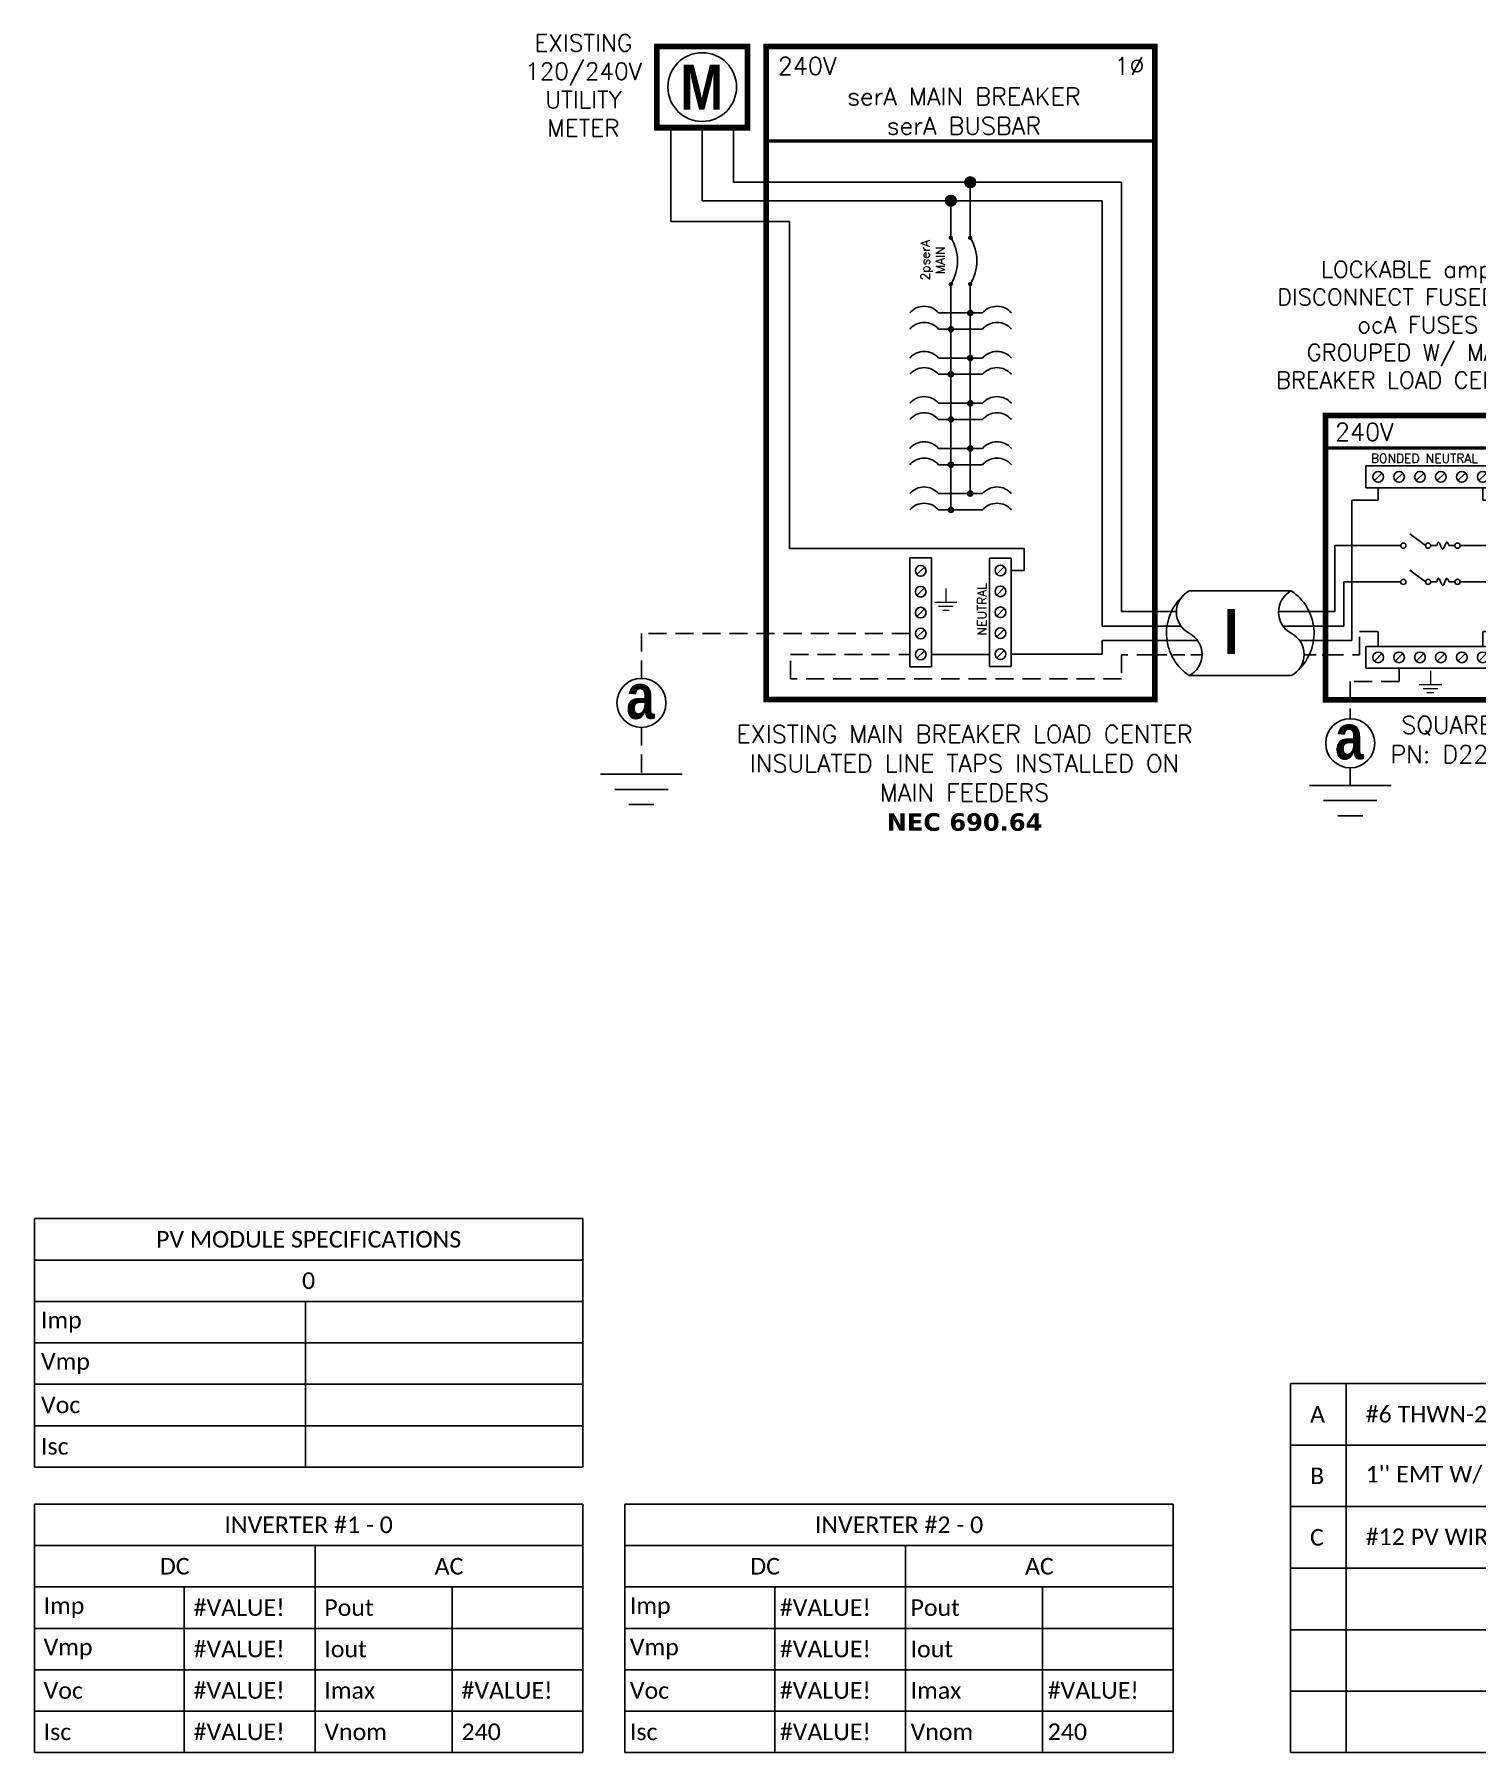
# Model space of a CAD drawing. Header units: feet. Extents: x 17803 to 18584, y 14556 to 15111.
# Drawn here: x 17960.5 to 18260.7, y 14555.9 to 14913.4 of the extents above; entities that cross this region are included whole.
import ezdxf

# ---------------------------------------------------------------- set-up
doc = ezdxf.new("R2010")
doc.units = ezdxf.units.FT
doc.header["$MEASUREMENT"] = 0
doc.linetypes.add('HIDDEN', pattern=[0.375, 0.25, -0.125])
doc.styles.add('ONE LINE TXT', font='techb___.ttf')
doc.styles.get("Standard").update_dxf_attribs({"font": 'simplex.shx'})

# ---------------------------------------------------------------- blocks, each defined once
blk = doc.blocks.new('fusedDisconnect')
at = {"lineweight": 50}
blk.add_line((-43.61, 43.06), (0, 43.06), dxfattribs=at)
at = {"color": 1, "linetype": 'Continuous'}
for p, q in [((-35.27, 34.78), (-35.27, 39.32)), ((-35.27, 39.32), (-8.32, 39.32)), ((-8.32, 39.32), (-8.32, 34.78)), ((-8.32, 34.78), (-35.27, 34.78)), ((-26.07, 25.18), (-22.81, 22.74)), ((-21.73, 22.73), (-20.49, 22.73)), ((-17.94, 22.73), (-16.7, 22.73)), ((-26.07, 17.65), (-22.81, 15.2)), ((-21.73, 15.2), (-20.49, 15.2)), ((-17.94, 15.2), (-16.7, 15.2)), ((-35.27, 1.76), (-8.32, 1.76)), ((-35.27, 1.76), (-35.27, -2.78)), ((-8.32, 1.76), (-8.32, -2.78)), ((-8.32, -2.78), (-35.27, -2.78))]:
    blk.add_line(p, q, dxfattribs=at)
at = {"color": 4, "linetype": 'Continuous'}
for p, q in [((-31.89, 37.83), (-33.46, 36.26)), ((-27.53, 37.83), (-29.11, 36.26)), ((-23.18, 37.83), (-24.76, 36.26)), ((-18.83, 37.83), (-20.41, 36.26)), ((-14.48, 37.83), (-16.06, 36.26)), ((-10.13, 37.83), (-11.7, 36.26)), ((-31.89, 0.28), (-33.46, -1.3)), ((-27.53, 0.28), (-29.11, -1.3)), ((-23.18, 0.28), (-24.76, -1.3)), ((-18.83, 0.28), (-20.41, -1.3)), ((-14.48, 0.28), (-16.06, -1.3)), ((-10.13, 0.28), (-11.7, -1.3))]:
    blk.add_line(p, q, dxfattribs=at)
at = {"color": 253, "linetype": 'Continuous'}
for p, q in [((-32.67, 32.17), (-32.67, 34.78)), ((-10.92, 32.17), (-10.92, 34.78)), ((-38.16, 3), (-38.16, 32.17)), ((-38.16, 32.17), (-32.67, 32.17)), ((-5.43, 32.17), (-10.92, 32.17)), ((-5.43, 3), (-5.43, 32.17)), ((-43.61, 3), (-38.16, 3)), ((0, 3), (-5.43, 3))]:
    blk.add_line(p, q, dxfattribs=at)
at = {"color": 7, "linetype": 'Continuous'}
for p, q in [((-27.97, 22.73), (-41.66, 22.73)), ((-41.66, 9), (-41.66, 22.73)), ((-15.62, 22.73), (-1.93, 22.73)), ((-1.93, 9), (-1.93, 22.73))]:
    blk.add_line(p, q, dxfattribs=at)
at = {"color": 10, "linetype": 'Continuous'}
for p, q in [((-27.97, 15.2), (-39.8, 15.2)), ((-39.8, 6), (-39.8, 15.2)), ((-15.62, 15.2), (-3.79, 15.19)), ((-3.79, 6), (-3.79, 15.2)), ((-43.61, 6), (-39.8, 6)), ((0, 6), (-3.79, 6))]:
    blk.add_line(p, q, dxfattribs=at)
at = {"color": 7}
for p, q in [((-43.61, 9), (-41.66, 9)), ((0, 9), (-1.93, 9))]:
    blk.add_line(p, q, dxfattribs=at)
at = {"color": 92, "linetype": 'HIDDEN', "ltscale": 15}
for p, q in [((-36.58, 0), (-36.58, 4.9)), ((-36.58, 4.9), (-32.67, 4.9)), ((-32.67, 4.9), (-32.67, 1.76)), ((-7.01, 4.9), (-10.92, 4.9)), ((-10.92, 4.9), (-10.92, 1.76)), ((-7.01, 0), (-7.01, 4.9)), ((-43.61, 0), (-36.58, 0)), ((0, 0), (-7.01, 0)), ((-28.32, -2.78), (-28.32, -5.55)), ((-28.32, -5.55), (-38.48, -5.55)), ((-38.48, -5.55), (-38.48, -13.28)), ((-38.48, -23.51), (-38.48, -27.17))]:
    blk.add_line(p, q, dxfattribs=at)
at = {"lineweight": 50, "const_width": 1.19}
blk.add_lwpolyline([(-43.61, -9.34), (-43.61, 49.84), (0, 49.84), (0, -9.34)], close=True, dxfattribs=at)
at = {"color": 92, "linetype": 'Continuous', "lineweight": 5, "ltscale": 0.05, "flags": 128}
for points in [[(-21.8, -3.32), (-21.8, -6.17)], [(-24.14, -6.17), (-19.45, -6.17)], [(-20.27, -7.03), (-23.32, -7.03)], [(-21.08, -7.9), (-22.51, -7.9)]]:
    blk.add_lwpolyline(points, dxfattribs=at)
at = {"color": 92, "linetype": 'Continuous', "ltscale": 4, "flags": 128}
for points in [[(-46.96, -27.17), (-30, -27.17)], [(-32.93, -30.31), (-44.02, -30.31)], [(-35.87, -33.46), (-41.08, -33.46)]]:
    blk.add_lwpolyline(points, dxfattribs=at)
at = {"color": 4, "linetype": 'Continuous'}
for centre in [(-32.67, 37.05), (-28.32, 37.05), (-23.97, 37.05), (-19.62, 37.05), (-15.27, 37.05), (-10.92, 37.05), (-32.67, -0.51), (-28.32, -0.51), (-23.97, -0.51), (-19.62, -0.51), (-15.27, -0.51), (-10.92, -0.51)]:
    blk.add_circle(centre, 1.11, dxfattribs=at)
at = {"color": 1, "linetype": 'Continuous'}
for centre in [(-27.43, 22.73), (-22.27, 22.73), (-16.16, 22.73), (-27.43, 15.2), (-22.27, 15.2), (-16.16, 15.19)]:
    blk.add_circle(centre, 0.541, dxfattribs=at)
at = {"color": 7, "linetype": 'Continuous'}
blk.add_circle((-38.48, -18.39), 5.11, dxfattribs=at)
at = {"color": 1, "linetype": 'Continuous'}
for points in [[(-20.49, 22.73), (-20.12, 23.49), (-19.22, 21.97), (-18.39, 23.49), (-17.94, 22.73)], [(-20.49, 15.2), (-20.12, 15.96), (-19.22, 14.43), (-18.39, 15.96), (-17.94, 15.2)]]:
    blk.add_spline(points, degree=3, dxfattribs=at)
at = {"color": 4, "linetype": 'Continuous'}
blk.add_text('BONDED NEUTRAL', height=1.8743, dxfattribs=at).set_placement((-34.19, 39.97))
at = {"color": 1}
for s, width, gutter_width, heights, insert, char_height, attachment_point in [('\\A1;\\pi14.315;LOCKABLE ampA \\P\\pi5.1859;DISCONNECT FUSED W/ \\P\\pi21.882;ocA FUSES\\P\\pi11.355;GROUPED W/ MAIN \\P\\pi4.9392;BREAKER LOAD CENTER', 71.8931, 92.23, [38.55], (-58.88, 81.95), 3.4544, 1), ('240V', 0.1481, 0.75, [0], (-35.55, 46.4), 3.658, 5), ('1∅', 0.1481, 0.75, [0], (-4.98, 46.1), 3.658, 5), ('\\A1;\\pi7.3884,t25.676;SQUARE D\\P\\pi5.1241,t23.412;PN: D222N', 35.0816, 28.88, [13.54], (-35.24, -12.75), 3.6576, 1)]:
    blk.add_mtext_dynamic_manual_height_columns(s, width=width, gutter_width=gutter_width, heights=heights, dxfattribs=dict(at, insert=insert, char_height=char_height, attachment_point=attachment_point))
at = {"color": 1, "linetype": 'Continuous', "insert": (-41.67, -12.34), "char_height": 9.3833, "attachment_point": 1, "style": 'ONE LINE TXT'}
blk.add_mtext_dynamic_manual_height_columns('{\\W1;\\C256;a}', width=0.1385, gutter_width=2.13, heights=[0], dxfattribs=at)
blk = doc.blocks.new('*U19')
at = {"color": 7, "linetype": 'Continuous'}
for p, q in [((-7.14, 13.31), (-28.39, 13.31)), ((-28.39, -4.31), (-7.14, -4.31))]:
    blk.add_line(p, q, dxfattribs=at)
at = {"color": 7}
for p, q in [((-35.53, 9), (-31.05, 9)), ((-9.81, 9), (0, 9))]:
    blk.add_line(p, q, dxfattribs=at)
at = {"color": 10}
for p, q in [((-35.53, 6), (-30.11, 6)), ((-8.87, 6), (0, 6))]:
    blk.add_line(p, q, dxfattribs=at)
at = {"color": 253}
for p, q in [((-35.53, 3), (-26.66, 3)), ((-5.41, 3), (0, 3))]:
    blk.add_line(p, q, dxfattribs=at)
at = {"color": 92, "linetype": 'HIDDEN', "ltscale": 10}
for p, q in [((-4.48, 0), (0, 0)), ((-35.53, 0), (-25.72, 0))]:
    blk.add_line(p, q, dxfattribs=at)
at = {"color": 7, "linetype": 'Continuous'}
for centre, start, end in [((-22.54, 4.5), 133.9732, 236.4265), ((-12.99, 4.5), 313.9732, 56.4265)]:
    blk.add_arc(centre, 10.58, start, end, dxfattribs=at)
at = {"linetype": 'Continuous'}
for centre, start, end in [((-26.08, 8.91), 117.6639, 242.3361), ((-4.83, 8.91), 117.6639, 242.3361), ((-30.7, 0.09), 297.6639, 62.3361), ((-9.45, 0.09), 297.6639, 62.3361)]:
    blk.add_arc(centre, 4.98, start, end, dxfattribs=at)
blk = doc.blocks.new('*U20')
at = {"color": 7}
for name, p in [('fusedDisconnect', (0, 0)), ('*U19', (-43.61, 0))]:
    blk.add_blockref(name, p, dxfattribs=at)
blk = doc.blocks.new('lineTapPanel')
at = {"linetype": 'Continuous'}
h = blk.add_hatch(color=254, dxfattribs=at)
h.dxf.hatch_style = 1
edge = h.paths.add_edge_path()
edge.add_arc((-38.44, 98.34), 1.11, 0, 360)
h = blk.add_hatch(color=254, dxfattribs=at)
h.dxf.hatch_style = 1
edge = h.paths.add_edge_path()
edge.add_arc((-42.47, 94.51), 1.11, 0, 360)
h = blk.add_hatch(color=1, dxfattribs=at)
h.dxf.hatch_style = 1
edge = h.paths.add_edge_path()
edge.add_arc((-42.47, 86.8), 0.291, 0, 360)
h = blk.add_hatch(color=1, dxfattribs=at)
h.dxf.hatch_style = 1
edge = h.paths.add_edge_path()
edge.add_arc((-38.44, 86.8), 0.291, 0, 360)
h = blk.add_hatch(color=1, dxfattribs=at)
h.dxf.hatch_style = 1
edge = h.paths.add_edge_path()
edge.add_arc((-42.47, 77.16), 0.291, 0, 360)
h = blk.add_hatch(color=1, dxfattribs=at)
h.dxf.hatch_style = 1
edge = h.paths.add_edge_path()
edge.add_arc((-38.44, 77.16), 0.291, 0, 360)
h = blk.add_hatch(color=1, dxfattribs=at)
h.dxf.hatch_style = 1
edge = h.paths.add_edge_path()
edge.add_arc((-38.44, 71.16), 0.528, 0, 360)
h = blk.add_hatch(color=1, dxfattribs=at)
h.dxf.hatch_style = 1
edge = h.paths.add_edge_path()
edge.add_arc((-42.47, 67.78), 0.528, 0, 360)
h = blk.add_hatch(color=1, dxfattribs=at)
h.dxf.hatch_style = 1
edge = h.paths.add_edge_path()
edge.add_arc((-38.44, 61.76), 0.528, 0, 360)
h = blk.add_hatch(color=1, dxfattribs=at)
h.dxf.hatch_style = 1
edge = h.paths.add_edge_path()
edge.add_arc((-42.47, 58.38), 0.528, 0, 360)
h = blk.add_hatch(color=1, dxfattribs=at)
h.dxf.hatch_style = 1
edge = h.paths.add_edge_path()
edge.add_arc((-38.44, 52.36), 0.528, 0, 360)
h = blk.add_hatch(color=1, dxfattribs=at)
h.dxf.hatch_style = 1
edge = h.paths.add_edge_path()
edge.add_arc((-42.47, 48.98), 0.528, 0, 360)
h = blk.add_hatch(color=1, dxfattribs=at)
h.dxf.hatch_style = 1
edge = h.paths.add_edge_path()
edge.add_arc((-38.44, 42.95), 0.528, 0, 360)
h = blk.add_hatch(color=1, dxfattribs=at)
h.dxf.hatch_style = 1
edge = h.paths.add_edge_path()
edge.add_arc((-42.47, 39.58), 0.528, 0, 360)
h = blk.add_hatch(color=1, dxfattribs=at)
h.dxf.hatch_style = 1
edge = h.paths.add_edge_path()
edge.add_arc((-38.44, 33.55), 0.528, 0, 360)
h = blk.add_hatch(color=1, dxfattribs=at)
h.dxf.hatch_style = 1
edge = h.paths.add_edge_path()
edge.add_arc((-42.47, 30.17), 0.528, 0, 360)
at = {"color": 155, "true_color": 0x647190}
blk.add_line((-80.92, 126.59), (0, 126.59), dxfattribs=at)
at = {"color": 253, "linetype": 'Continuous'}
for p, q in [((-100.73, 90.2), (-100.73, 109.7)), ((-76.04, 90.2), (-100.73, 90.2)), ((-76.04, 90.2), (-76.04, 22.16)), ((-76.04, 22.16), (-27.25, 22.16)), ((-27.25, 22.16), (-27.25, 17.57)), ((-27.25, 17.57), (-29.89, 17.57)), ((-11.01, 0.16), (-29.89, 0.16)), ((0, 3), (-11.01, 3)), ((-11.01, 3), (-11.01, 0.16))]:
    blk.add_line(p, q, dxfattribs=at)
at = {"color": 10, "linetype": 'Continuous'}
for p, q in [((-94.24, 94.51), (-94.24, 109.7)), ((-43.58, 94.51), (-94.24, 94.51)), ((-42.47, 87.09), (-42.47, 93.4)), ((-41.36, 94.51), (-10.98, 94.51)), ((-10.98, 6), (-10.98, 94.51)), ((-42.47, 30.17), (-42.47, 76.87)), ((-35.88, 67.78), (-45.04, 67.78)), ((-35.88, 58.38), (-45.04, 58.38)), ((-35.88, 48.98), (-45.04, 48.98)), ((-35.88, 39.58), (-45.04, 39.58)), ((-35.88, 30.17), (-45.04, 30.17)), ((0, 6), (-10.98, 6))]:
    blk.add_line(p, q, dxfattribs=at)
at = {"color": 7, "linetype": 'Continuous'}
for p, q in [((-87.75, 98.34), (-87.75, 109.7)), ((-39.56, 98.34), (-87.75, 98.34)), ((-38.44, 87.09), (-38.44, 97.23)), ((-6.96, 9), (-6.96, 98.34)), ((-38.44, 61.76), (-38.44, 76.87)), ((-35.88, 71.16), (-45.04, 71.16)), ((-38.44, 71.16), (-35.88, 71.16)), ((-45.04, 61.76), (-35.88, 61.76)), ((-35.88, 61.76), (-45.04, 61.76)), ((-38.44, 52.36), (-38.44, 61.76)), ((-45.04, 52.36), (-35.88, 52.36)), ((-35.88, 52.36), (-45.04, 52.36)), ((-38.44, 42.95), (-38.44, 52.36)), ((-45.04, 42.95), (-35.88, 42.95)), ((-35.88, 42.95), (-45.04, 42.95)), ((-38.44, 33.55), (-38.44, 42.95)), ((-35.88, 33.55), (-45.04, 33.55))]:
    blk.add_line(p, q, dxfattribs=at)
at = {"lineweight": 50}
blk.add_line((-80.92, 106.95), (0, 106.95), dxfattribs=at)
at = {"color": 7}
for p, q in [((-6.96, 98.34), (-37.33, 98.34)), ((0, 9), (-6.96, 9))]:
    blk.add_line(p, q, dxfattribs=at)
at = {"color": 1, "linetype": 'Continuous'}
for p, q in [((-51.03, -2.51), (-51.03, 20.23)), ((-46.49, 20.23), (-51.03, 20.23)), ((-46.49, 20.23), (-46.49, -2.51)), ((-34.43, -2.43), (-34.43, 20.16)), ((-29.89, 20.16), (-34.43, 20.16)), ((-29.89, 20.16), (-29.89, -2.43)), ((-46.49, -2.51), (-51.03, -2.51)), ((-29.89, -2.43), (-34.43, -2.43))]:
    blk.add_line(p, q, dxfattribs=at)
at = {"color": 4, "linetype": 'Continuous'}
for p, q in [((-47.97, 18.28), (-49.55, 16.71)), ((-31.37, 18.35), (-32.94, 16.78)), ((-47.97, 13.93), (-49.55, 12.36)), ((-31.37, 14), (-32.94, 12.43)), ((-47.97, 9.58), (-49.55, 8.01)), ((-31.37, 9.65), (-32.94, 8.08)), ((-47.97, 5.23), (-49.55, 3.66)), ((-31.37, 5.3), (-32.94, 3.73)), ((-47.97, 0.88), (-49.55, -0.69)), ((-31.37, 0.95), (-32.94, -0.62))]:
    blk.add_line(p, q, dxfattribs=at)
at = {"color": 92, "linetype": 'HIDDEN', "ltscale": 15}
for p, q in [((-51.03, 4.44), (-106.89, 4.44)), ((-106.89, 4.44), (-106.89, -4.87)), ((-75.84, -4.96), (-75.84, 0.09)), ((-75.84, 0.09), (-51.03, 0.09)), ((0, 0), (-6.96, 0)), ((-6.96, 0), (-6.96, -4.96)), ((-6.96, -4.96), (-75.84, -4.96)), ((-106.89, -15.1), (-106.89, -24.84))]:
    blk.add_line(p, q, dxfattribs=at)
at = {"color": 92, "linetype": 'Continuous', "ltscale": 15}
blk.add_line((-34.43, 0.09), (-46.49, 0.09), dxfattribs=at)
at = {"lineweight": 50, "const_width": 1.19}
for points in [[(-103.67, 109.7), (-103.67, 126.59), (-84.82, 126.59), (-84.82, 109.7)], [(-80.92, -9.3), (-80.92, 126.59), (0, 126.59), (0, -9.3)]]:
    blk.add_lwpolyline(points, close=True, dxfattribs=at)
at = {"color": 92, "linetype": 'Continuous', "lineweight": 5, "ltscale": 0.05, "flags": 128}
for points in [[(-45.88, 10.97), (-41.2, 10.97)], [(-43.54, 13.81), (-43.54, 10.97)], [(-42.01, 10.1), (-45.07, 10.1)], [(-42.82, 9.23), (-44.25, 9.23)]]:
    blk.add_lwpolyline(points, dxfattribs=at)
at = {"color": 92, "linetype": 'Continuous', "ltscale": 4, "flags": 128}
for points in [[(-115.37, -24.84), (-98.41, -24.84)], [(-101.35, -27.98), (-112.43, -27.98)], [(-104.29, -31.12), (-109.49, -31.12)]]:
    blk.add_lwpolyline(points, dxfattribs=at)
at = {"linetype": 'Continuous'}
blk.add_circle((-94.24, 118.15), 7.15, dxfattribs=at)
at = {"color": 7, "linetype": 'Continuous'}
for centre, radius in [((-38.44, 98.34), 1.11), ((-38.44, 98.34), 1.11), ((-42.47, 94.51), 1.11), ((-106.89, -9.99), 5.11)]:
    blk.add_circle(centre, radius, dxfattribs=at)
at = {"color": 1, "linetype": 'Continuous'}
for centre, radius in [((-42.47, 86.8), 0.291), ((-38.44, 86.8), 0.291), ((-42.47, 77.16), 0.291), ((-38.44, 77.16), 0.291), ((-38.44, 71.16), 0.528), ((-42.47, 67.78), 0.528), ((-38.44, 61.76), 0.528), ((-42.47, 58.38), 0.528), ((-38.44, 52.36), 0.528), ((-42.47, 48.98), 0.528), ((-38.44, 42.95), 0.528), ((-42.47, 39.58), 0.528), ((-38.44, 33.55), 0.528), ((-42.47, 30.17), 0.528)]:
    blk.add_circle(centre, radius, dxfattribs=at)
at = {"color": 4, "linetype": 'Continuous'}
for centre in [(-48.76, 17.49), (-32.16, 17.57), (-32.16, 13.21), (-48.76, 13.14), (-48.76, 8.79), (-32.16, 8.86), (-48.76, 4.44), (-32.16, 4.51), (-48.76, 0.09), (-32.16, 0.16)]:
    blk.add_circle(centre, 1.11, dxfattribs=at)
at = {"color": 1, "linetype": 'Continuous'}
for centre, radius, start, end in [((-50.14, 81.98), 9.06, 327.8708, 32.1292), ((-46.11, 81.98), 9.06, 327.8708, 32.1292), ((-48.03, 68.62), 3.93, 40.3392, 139.6608), ((-32.88, 68.62), 3.93, 40.3392, 139.6608), ((-48.03, 65.24), 3.93, 40.3392, 139.6608), ((-32.88, 65.24), 3.93, 40.3392, 139.6608), ((-48.03, 59.21), 3.93, 40.3392, 139.6608), ((-32.88, 59.21), 3.93, 40.3392, 139.6608), ((-48.03, 55.84), 3.93, 40.3392, 139.6608), ((-32.88, 55.84), 3.93, 40.3392, 139.6608), ((-48.03, 49.81), 3.93, 40.3392, 139.6608), ((-32.88, 49.81), 3.93, 40.3392, 139.6608), ((-48.03, 46.43), 3.93, 40.3392, 139.6608), ((-32.88, 46.43), 3.93, 40.3392, 139.6608), ((-48.03, 40.41), 3.93, 40.3392, 139.6608), ((-32.88, 40.41), 3.93, 40.3392, 139.6608), ((-48.03, 37.03), 3.93, 40.3392, 139.6608), ((-32.88, 37.03), 3.93, 40.3392, 139.6608), ((-48.03, 31.01), 3.93, 40.3392, 139.6608), ((-32.88, 31.01), 3.93, 40.3392, 139.6608), ((-48.03, 27.63), 3.93, 40.3392, 139.6608), ((-32.88, 27.63), 3.93, 40.3392, 139.6608)]:
    blk.add_arc(centre, radius, start, end, dxfattribs=at)
at = {"color": 253, "linetype": 'Continuous', "style": 'ONE LINE TXT'}
blk.add_text('M', height=9.38, dxfattribs=at).set_placement((-98.8, 113.43))
at = {"color": 4, "linetype": 'Continuous'}
blk.add_text('NEUTRAL', height=1.874, rotation=90, dxfattribs=at).set_placement((-35.08, 4.08))
at = {"color": 1, "attachment_point": 5}
for s, width, gutter_width, heights, insert, char_height in [('EXISTING\\P120/240V UTILITY METER', 0.0523, 7.17, [0], (-118.95, 118.48), 3.5433), ('240V', 0.1481, 0.75, [0], (-72.39, 122.54), 3.658), ('1∅', 0.1481, 0.75, [0], (-5.31, 122.54), 3.658), ('serA MAIN BREAKER\\PserA BUSBAR', 72.4998, 0.75, [0], (-39.75, 113.14), 3.6576), ('EXISTING MAIN BREAKER LOAD CENTER INSULATED LINE TAPS INSTALLED ON MAIN FEEDERS\\P{\\fVerdana|b1|i0|c0|p34;NEC 690.64}', 98.9176, 7.17, [106.42], (-39.63, -25.66), 3.6576)]:
    blk.add_mtext_dynamic_manual_height_columns(s, width=width, gutter_width=gutter_width, heights=heights, dxfattribs=dict(at, insert=insert, char_height=char_height))
at = {"color": 4, "linetype": 'Continuous', "insert": (-46.25, 82.15), "char_height": 1.874, "attachment_point": 5, "rotation": 90}
blk.add_mtext_dynamic_manual_height_columns('2pserA\\PMAIN', width=0.1481, gutter_width=0.75, heights=[0], dxfattribs=at)
at = {"color": 1, "linetype": 'Continuous', "insert": (-110.08, -3.93), "char_height": 9.3833, "attachment_point": 1, "style": 'ONE LINE TXT'}
blk.add_mtext_dynamic_manual_height_columns('{\\W1;\\C256;a}', width=0.1385, gutter_width=2.13, heights=[0], dxfattribs=at)
blk = doc.blocks.new('*U21')
at = {"color": 7}
blk.add_blockref('lineTapPanel', (0, 0), dxfattribs=at)
blk = doc.blocks.new('*T24')
at = {"color": 0, "lineweight": -2, "transparency": 16777216}
for p, q in [((0, 0), (114.19, 0)), ((0, 0), (0, -51.7)), ((114.19, 0), (114.19, -51.7)), ((0, -8.62), (114.19, -8.62)), ((58.43, -8.62), (58.43, -51.7)), ((0, -17.23), (114.19, -17.23)), ((31.22, -17.23), (31.22, -51.7)), ((86.98, -17.23), (86.98, -51.7)), ((0, -25.85), (114.19, -25.85)), ((0, -34.47), (114.19, -34.47)), ((0, -43.08), (114.19, -43.08)), ((0, -51.7), (114.19, -51.7))]:
    blk.add_line(p, q, dxfattribs=at)
at = {"color": 0, "linetype": 'Continuous', "transparency": 16777216, "char_height": 3.4544}
for s, insert, width, attachment_point in [('{\\fCalibri|b0|i0|c0;INVERTER #1 - 0', (57.09, -4.31), 110.3293, 5), ('{\\fCalibri|b0|i0|c0;DC', (29.22, -12.93), 54.5755, 5), ('{\\fCalibri|b0|i0|c0;AC', (86.31, -12.93), 51.8976, 5), ('{\\fCalibri|b0|i0|c0;Imp', (1.93, -21.54), 27.3681, 4), ('{\\fCalibri|b0|i0|c0;#VALUE!', (33.15, -21.54), 23.3513, 4), ('{\\fCalibri|b0|i0|c0;Pout', (60.36, -21.54), 24.6902, 4), ('{\\fCalibri|b0|i0|c0;', (88.91, -21.54), 23.3513, 4), ('{\\fCalibri|b0|i0|c0;Vmp', (1.93, -30.16), 27.3681, 4), ('{\\fCalibri|b0|i0|c0;#VALUE!', (33.15, -30.16), 23.3513, 4), ('{\\fCalibri|b0|i0|c0;Iout', (60.36, -30.16), 24.6902, 4), ('{\\fCalibri|b0|i0|c0;', (88.91, -30.16), 23.3513, 4), ('{\\fCalibri|b0|i0|c0;Voc', (1.93, -38.78), 27.3681, 4), ('{\\fCalibri|b0|i0|c0;#VALUE!', (33.15, -38.78), 23.3513, 4), ('{\\fCalibri|b0|i0|c0;Imax', (60.36, -38.78), 24.6902, 4), ('{\\fCalibri|b0|i0|c0;#VALUE!', (88.91, -38.78), 23.3513, 4), ('{\\fCalibri|b0|i0|c0;Isc', (1.93, -47.39), 27.3681, 4), ('{\\fCalibri|b0|i0|c0;#VALUE!', (33.15, -47.39), 23.3513, 4), ('{\\fCalibri|b0|i0|c0;Vnom', (60.36, -47.39), 24.6902, 4), ('{\\fCalibri|b0|i0|c0;240', (88.91, -47.39), 23.3513, 4)]:
    blk.add_mtext(s, dxfattribs=dict(at, insert=insert, width=width, attachment_point=attachment_point))
blk = doc.blocks.new('*T25')
at = {"color": 0, "lineweight": -2, "transparency": 16777216}
for p, q in [((0, 0), (114.19, 0)), ((0, 0), (0, -51.7)), ((114.19, 0), (114.19, -51.7)), ((0, -8.62), (114.19, -8.62)), ((58.43, -8.62), (58.43, -51.7)), ((0, -17.23), (114.19, -17.23)), ((31.22, -17.23), (31.22, -51.7)), ((86.98, -17.23), (86.98, -51.7)), ((0, -25.85), (114.19, -25.85)), ((0, -34.47), (114.19, -34.47)), ((0, -43.08), (114.19, -43.08)), ((0, -51.7), (114.19, -51.7))]:
    blk.add_line(p, q, dxfattribs=at)
at = {"color": 0, "linetype": 'Continuous', "transparency": 16777216, "char_height": 3.4544}
for s, insert, width, attachment_point in [('{\\fCalibri|b0|i0|c0;INVERTER #2 - 0', (57.09, -4.31), 112.0547, 5), ('{\\fCalibri|b0|i0|c0;DC', (29.22, -12.93), 56.3009, 5), ('{\\fCalibri|b0|i0|c0;AC', (86.31, -12.93), 53.623, 5), ('{\\fCalibri|b0|i0|c0;Imp', (1.07, -21.54), 29.0935, 4), ('{\\fCalibri|b0|i0|c0;#VALUE!', (32.29, -21.54), 25.0767, 4), ('{\\fCalibri|b0|i0|c0;Pout', (59.5, -21.54), 26.4156, 4), ('{\\fCalibri|b0|i0|c0;', (88.04, -21.54), 25.0767, 4), ('{\\fCalibri|b0|i0|c0;Vmp', (1.07, -30.16), 29.0935, 4), ('{\\fCalibri|b0|i0|c0;#VALUE!', (32.29, -30.16), 25.0767, 4), ('{\\fCalibri|b0|i0|c0;Iout', (59.5, -30.16), 26.4156, 4), ('{\\fCalibri|b0|i0|c0;', (88.04, -30.16), 25.0767, 4), ('{\\fCalibri|b0|i0|c0;Voc', (1.07, -38.78), 29.0935, 4), ('{\\fCalibri|b0|i0|c0;#VALUE!', (32.29, -38.78), 25.0767, 4), ('{\\fCalibri|b0|i0|c0;Imax', (59.5, -38.78), 26.4156, 4), ('{\\fCalibri|b0|i0|c0;#VALUE!', (88.04, -38.78), 25.0767, 4), ('{\\fCalibri|b0|i0|c0;Isc', (1.07, -47.39), 29.0935, 4), ('{\\fCalibri|b0|i0|c0;#VALUE!', (32.29, -47.39), 25.0767, 4), ('{\\fCalibri|b0|i0|c0;Vnom', (59.5, -47.39), 26.4156, 4), ('{\\fCalibri|b0|i0|c0;240', (88.04, -47.39), 25.0767, 4)]:
    blk.add_mtext(s, dxfattribs=dict(at, insert=insert, width=width, attachment_point=attachment_point))
blk = doc.blocks.new('*T26')
at = {"color": 0, "lineweight": -2, "transparency": 16777216}
for p, q in [((0, 0), (114.19, 0)), ((0, 0), (0, -51.69)), ((114.19, 0), (114.19, -51.69)), ((0, -8.62), (114.19, -8.62)), ((0, -17.23), (114.19, -17.23)), ((56.41, -17.23), (56.41, -51.69)), ((0, -25.85), (114.19, -25.85)), ((0, -34.46), (114.19, -34.46)), ((0, -43.08), (114.19, -43.08)), ((0, -51.69), (114.19, -51.69))]:
    blk.add_line(p, q, dxfattribs=at)
at = {"color": 0, "linetype": 'Continuous', "transparency": 16777216, "char_height": 3.4544}
for s, insert, width, attachment_point in [('{\\fCalibri|b0|i0|c0;PV MODULE SPECIFICATIONS', (57.09, -4.31), 111.433, 5), ('{\\fCalibri|b0|i0|c0;0', (57.09, -12.92), 111.433, 5), ('{\\fCalibri|b0|i0|c0;Imp', (1.38, -21.54), 53.6551, 4), ('{\\fCalibri|b0|i0|c0;', (57.78, -21.54), 55.0254, 4), ('{\\fCalibri|b0|i0|c0;Vmp', (1.38, -30.15), 53.6551, 4), ('{\\fCalibri|b0|i0|c0;', (57.78, -30.15), 55.0254, 4), ('{\\fCalibri|b0|i0|c0;Voc', (1.38, -38.77), 53.6551, 4), ('{\\fCalibri|b0|i0|c0;', (57.78, -38.77), 55.0254, 4), ('{\\fCalibri|b0|i0|c0;Isc', (1.38, -47.39), 53.6551, 4), ('{\\fCalibri|b0|i0|c0;', (57.78, -47.39), 55.0254, 4)]:
    blk.add_mtext(s, dxfattribs=dict(at, insert=insert, width=width, attachment_point=attachment_point))
blk = doc.blocks.new('*T27')
at = {"linetype": 'ByBlock', "lineweight": -2, "transparency": 16777216}
for p, q in [((0, 0), (357.03, 0)), ((0, 0), (0, -76.8)), ((11.58, 0), (11.58, -76.8)), ((178.51, 0), (178.51, -76.8)), ((190.1, 0), (190.1, -76.8)), ((357.03, 0), (357.03, -76.8)), ((0, -12.8), (357.03, -12.8)), ((0, -25.61), (357.03, -25.61)), ((0, -38.41), (357.03, -38.41)), ((0, -51.22), (357.03, -51.22)), ((0, -64.02), (357.03, -64.02)), ((0, -76.8), (357.03, -76.8))]:
    blk.add_line(p, q, dxfattribs=at)
at = {"color": 0, "linetype": 'Continuous', "transparency": 16777216, "char_height": 3.4544, "attachment_point": 4}
for s, insert, width in [('{\\fCalibri|b0|i0|c0;A', (4.06, -6.4), 3.4544), ('{\\fCalibri|b0|i0|c0;#6 THWN-2 GEC TO EXISTING GROUND ROD', (15.65, -6.4), 158.8026), ('{\\fCalibri|b0|i0|c0;', (182.58, -6.4), 3.4544), ('{\\fCalibri|b0|i0|c0;', (194.16, -6.4), 158.8095), ('{\\fCalibri|b0|i0|c0;B', (4.06, -19.21), 3.4544), ("{\\fCalibri|b0|i0|c0;1'' EMT W/ 3-#10 THWN-2, 1-#10 THWN-2 GROUND", (15.65, -19.21), 158.8026), ('{\\fCalibri|b0|i0|c0;', (182.58, -19.21), 3.4544), ('{\\fCalibri|b0|i0|c0;', (194.16, -19.21), 158.8095), ('{\\fCalibri|b0|i0|c0;C', (4.06, -32.01), 3.4544), ('{\\fCalibri|b0|i0|c0;#12 PV WIRE W/ #8 BARE COPPER BOND TO MODULES AND RAILS', (15.65, -32.01), 158.8026), ('{\\fCalibri|b0|i0|c0;', (182.58, -32.01), 3.4544), ('{\\fCalibri|b0|i0|c0;', (194.16, -32.01), 158.8095), ('{\\fCalibri|b0|i0|c0;', (4.06, -44.82), 3.4544), ('{\\fCalibri|b0|i0|c0;', (15.65, -44.82), 158.8026), ('{\\fCalibri|b0|i0|c0;', (182.58, -44.82), 3.4544), ('{\\fCalibri|b0|i0|c0;', (194.16, -44.82), 158.8095), ('{\\fCalibri|b0|i0|c0;', (4.06, -57.62), 3.4544), ('{\\fCalibri|b0|i0|c0;', (15.65, -57.62), 158.8026), ('{\\fCalibri|b0|i0|c0;', (182.58, -57.62), 3.4544), ('{\\fCalibri|b0|i0|c0;', (194.16, -57.62), 158.8095), ('{\\fCalibri|b0|i0|c0;', (4.06, -70.41), 3.4544), ('{\\fCalibri|b0|i0|c0;', (15.65, -70.41), 158.8026), ('{\\fCalibri|b0|i0|c0;', (182.58, -70.41), 3.4544), ('{\\fCalibri|b0|i0|c0;', (194.16, -70.41), 158.8095)]:
    blk.add_mtext(s, dxfattribs=dict(at, insert=insert, width=width))

msp = doc.modelspace()

# ---------------------------------------------------------------- block references
at = {"color": 7}
for name, p in [('*U21', (18193.71, 14784.29)), ('*U20', (18272.85, 14784.29))]:
    msp.add_blockref(name, p, dxfattribs=at)
for name, p in [('*T26', (17960.46, 14666.99)), ('*T27', (18221.94, 14632.68)), ('*T24', (17960.46, 14607.58)), ('*T25', (18083.35, 14607.58))]:
    msp.add_blockref(name, p)

# ---------------------------------------------------------------- texts
at = {"color": 1, "linetype": 'Continuous', "insert": (18208.09, 14793.83), "char_height": 9.3833, "attachment_point": 1, "style": 'ONE LINE TXT'}
msp.add_mtext_dynamic_manual_height_columns('{\\W1;\\C256;I}', width=0.1385, gutter_width=2.13, heights=[0], dxfattribs=at)

doc.saveas('drawing.dxf')
